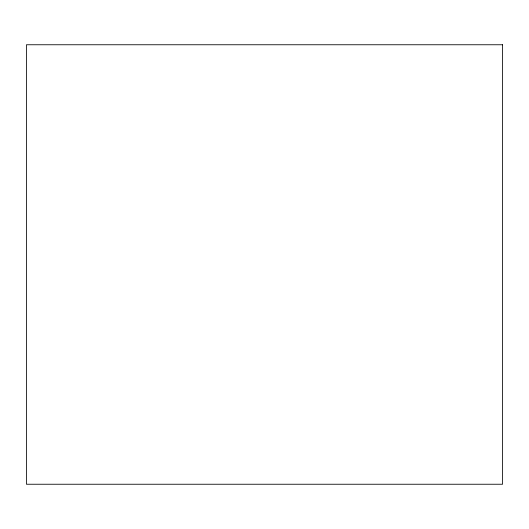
<?xml version="1.0" encoding="UTF-8"?>
<svg xmlns="http://www.w3.org/2000/svg" width="529" height="529" viewBox="0 0 529 529"><rect width="100%" height="100%" fill="white"/><g stroke="black" fill="none" stroke-linecap="round" stroke-linejoin="round"><path stroke-width="0.79" d="M502.55 44.76L26.45 44.76L26.45 484.24L502.55 484.24L502.55 44.76"/></g></svg>
